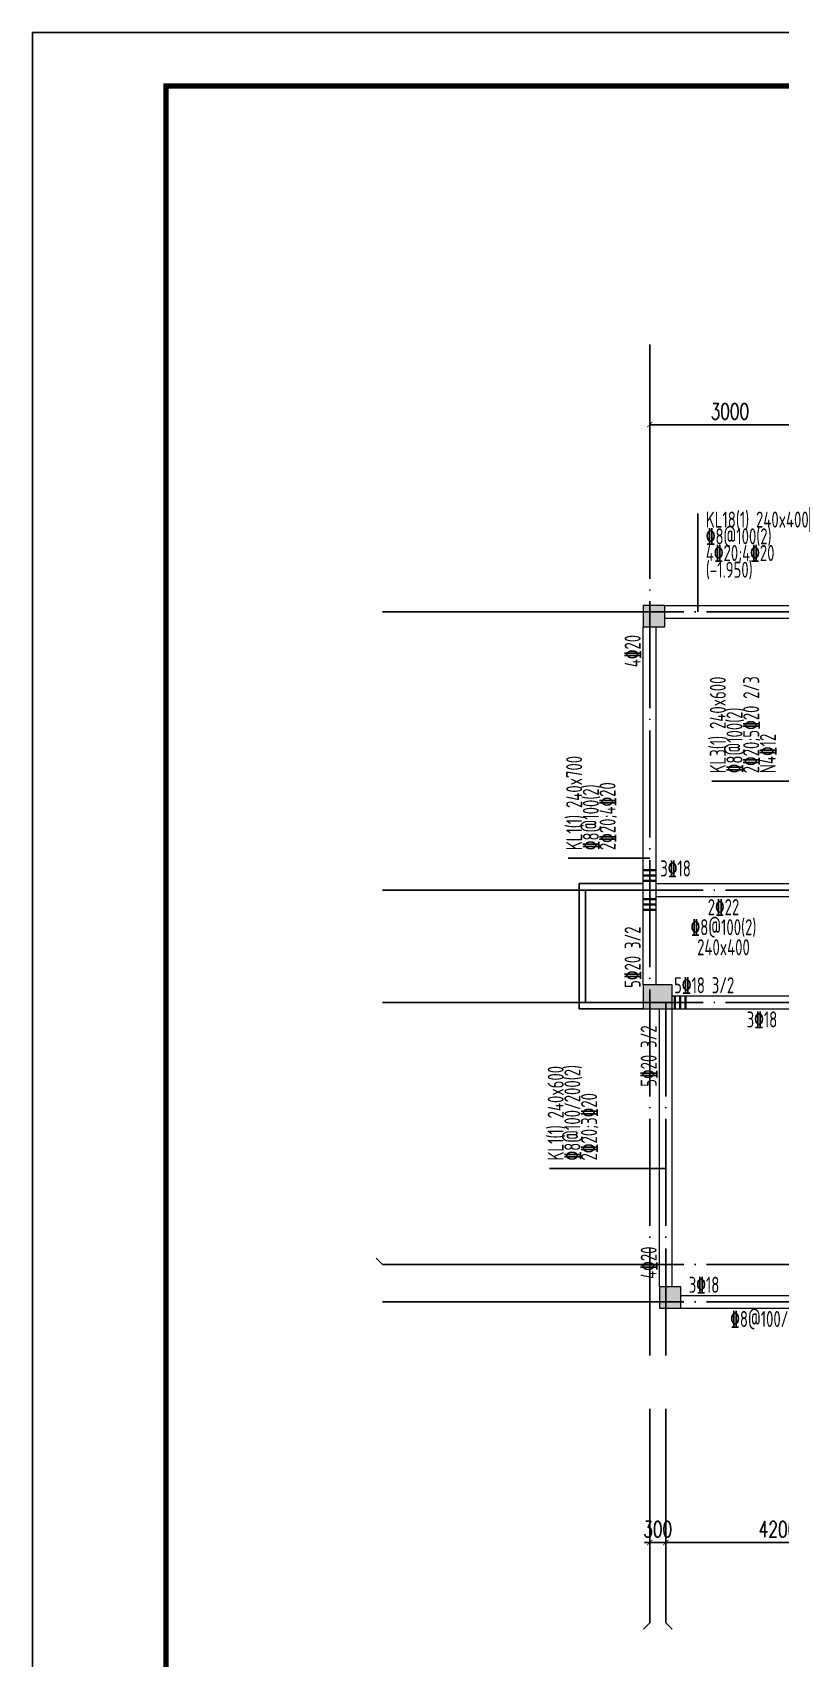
# Model space of a CAD drawing. Extents: x -638872 to -278819, y -139534 to 213996.
# Drawn here: x -533145 to -519150, y -33991 to -3591 of the extents above; entities that cross this region are included whole.
import ezdxf
from ezdxf.enums import TextEntityAlignment as Align

# ---------------------------------------------------------------- set-up
doc = ezdxf.new("R2010")
doc.units = 0
doc.header["$LTSCALE"] = 1000
doc.header["$MEASUREMENT"] = 0
doc.linetypes.add('DOTE', pattern=[2.42, 2, -0.2, 0.02, -0.2])
doc.linetypes.add('线型3', pattern=[500, 300, -200])
doc.layers.get('0').update_dxf_attribs({"linetype": 'CONTINUOUS'})
doc.layers.get('Defpoints').update_dxf_attribs({"linetype": 'CONTINUOUS'})
for name, color, linetype in [('AXIS', 171, 'CONTINUOUS'), ('DOTE', 14, 'DOTE'), ('TK', 4, 'CONTINUOUS'), ('室外线条', 151, 'CONTINUOUS')]:
    doc.layers.add(name, color=color, linetype=linetype)
for name, color, linetype, lineweight in [('COLU', 7, 'CONTINUOUS', 0), ('COLU_HATCH', 251, 'CONTINUOUS', 0), ('梁', 4, 'CONTINUOUS', 18), ('梁原位标注', 7, 'CONTINUOUS', 25), ('梁原位标注竖向', 7, 'CONTINUOUS', 25), ('梁虚线', 134, '线型3', 18), ('梁集中标注', 2, 'CONTINUOUS', 25), ('梁集中标注竖向', 2, 'CONTINUOUS', 25), ('次梁箍筋', 1, 'CONTINUOUS', 40)]:
    doc.layers.add(name, color=color, linetype=linetype, lineweight=lineweight)
doc.styles.add('_TCH_DIM_T3', font='SIMPLEX', dxfattribs={"width": 0.705882, "bigfont": 'GBCBIG'})
doc.styles.add('FromPkpm', font='Pkpmeng', dxfattribs={"width": 0.7, "bigfont": 'hztxt'})
doc.dimstyles.new('_TCH_ARCH&&100', dxfattribs={"dimtxt": 297.5, "dimasz": 100, "dimexe": 250, "dimexo": 300, "dimgap": 100, "dimtad": 1, "dimdec": 0, "dimzin": 0, "dimdsep": 46, "dimtxsty": '_TCH_DIM_T3', "dimblk": 'ARCHTICK', "dimcen": 0.09, "dimclrt": 7, "dimazin": 2, "dimtfac": 1, "dimtdec": 0, "dimtix": 1, "dimtmove": 2, "dimatfit": 3, "dimfxl": 0, "dimtolj": 1, "dimtzin": 0, "dimarcsym": 0})

# ---------------------------------------------------------------- blocks, each defined once
blk = doc.blocks.new('GeYuanFrame_84081615', base_point=(18.76, 4.34))
at = {"layer": 'TK'}
blk.add_line((43.76, 414.34), (751.76, 414.34), dxfattribs=at)
blk.add_lwpolyline([(18.76, 424.34), (761.76, 424.34), (761.76, 4.34), (18.76, 4.34), (18.76, 424.34)], dxfattribs=at)
at = {"layer": 'TK', "const_width": 1}
blk.add_lwpolyline([(751.76, 414.34), (43.76, 414.34), (43.76, 14.34), (751.76, 14.34)], close=True, dxfattribs=at)
blk = doc.blocks.new('_ArchTick')
at = {"color": 0, "linetype": 'ByBlock', "const_width": 0.15}
blk.add_lwpolyline([(-0.5, -0.5), (0.5, 0.5)], dxfattribs=at)
blk = doc.blocks.new('*D729')
at = {"layer": 'AXIS', "color": 0, "lineweight": -2}
for p, q in [((-521597, -29623), (-521597, -32073)), ((-521297, -29623), (-521297, -32073)), ((-521597, -31823), (-521697, -31823)), ((-521597, -31823), (-521297, -31823)), ((-521297, -31823), (-521197, -31823))]:
    blk.add_line(p, q, dxfattribs=at)
at = {"layer": 'Defpoints', "color": 0}
for p in [(-521597, -29323), (-521297, -29323), (-521297, -31823)]:
    blk.add_point(p, dxfattribs=at)
at = {"layer": 'AXIS', "color": 0, "lineweight": -2, "xscale": 100, "yscale": 100, "zscale": 100}
blk.add_blockref('_ArchTick', (-521597, -31823), dxfattribs=at)
at = {"layer": 'AXIS', "color": 0, "lineweight": -2, "xscale": 100, "yscale": 100, "zscale": 100, "rotation": 180}
blk.add_blockref('_ArchTick', (-521297, -31823), dxfattribs=at)
at = {"layer": 'AXIS', "color": 7, "insert": (-521447, -31575), "char_height": 297.5, "attachment_point": 5, "style": '_TCH_DIM_T3'}
blk.add_mtext('\\A1;300', dxfattribs=at)
blk = doc.blocks.new('*D730')
at = {"layer": 'AXIS', "color": 0, "lineweight": -2}
for p, q in [((-521297, -29623), (-521297, -32073)), ((-517097, -29623), (-517097, -32073)), ((-521297, -31823), (-517097, -31823))]:
    blk.add_line(p, q, dxfattribs=at)
at = {"layer": 'Defpoints', "color": 0}
for p in [(-521297, -29323), (-517097, -29323), (-517097, -31823)]:
    blk.add_point(p, dxfattribs=at)
at = {"layer": 'AXIS', "color": 0, "lineweight": -2, "xscale": 100, "yscale": 100, "zscale": 100, "rotation": 180}
blk.add_blockref('_ArchTick', (-521297, -31823), dxfattribs=at)
at = {"layer": 'AXIS', "color": 0, "lineweight": -2, "xscale": 100, "yscale": 100, "zscale": 100}
blk.add_blockref('_ArchTick', (-517097, -31823), dxfattribs=at)
at = {"layer": 'AXIS', "color": 7, "insert": (-519197, -31575), "char_height": 297.5, "attachment_point": 5, "style": '_TCH_DIM_T3'}
blk.add_mtext('\\A1;4200', dxfattribs=at)
blk = doc.blocks.new('*D742')
at = {"layer": 'AXIS', "color": 0, "lineweight": -2}
for p, q in [((-521597, -13123), (-521597, -10673)), ((-521597, -10923), (-518597, -10923)), ((-518597, -13123), (-518597, -10673))]:
    blk.add_line(p, q, dxfattribs=at)
at = {"layer": 'Defpoints', "color": 0}
for p in [(-518597, -10923), (-521597, -13423), (-518597, -13423)]:
    blk.add_point(p, dxfattribs=at)
at = {"layer": 'AXIS', "color": 0, "lineweight": -2, "xscale": 100, "yscale": 100, "zscale": 100, "rotation": 180}
blk.add_blockref('_ArchTick', (-521597, -10923), dxfattribs=at)
at = {"layer": 'AXIS', "color": 0, "lineweight": -2, "xscale": 100, "yscale": 100, "zscale": 100}
blk.add_blockref('_ArchTick', (-518597, -10923), dxfattribs=at)
at = {"layer": 'AXIS', "color": 7, "insert": (-520097, -10675), "char_height": 297.5, "attachment_point": 5, "style": '_TCH_DIM_T3'}
blk.add_mtext('\\A1;3000', dxfattribs=at)

msp = doc.modelspace()

# ---------------------------------------------------------------- hatches: boundary and pattern name
at = {"layer": 'COLU_HATCH'}
for points in [[(-521316.73, -14703.44), (-521316.73, -14303.44), (-521716.73, -14303.44), (-521716.73, -14703.44)], [(-521176.73, -21843.44), (-521176.73, -21393.44), (-521716.73, -21393.44), (-521716.73, -21843.44)], [(-521016.73, -27443.44), (-521016.73, -27043.44), (-521416.73, -27043.44), (-521416.73, -27443.44)]]:
    msp.add_hatch(color=256, dxfattribs=at).paths.add_polyline_path(points)

# ---------------------------------------------------------------- linework, layer by layer
at = {"layer": 'AXIS'}
for p, q in [((-521596.73, -13423.44), (-521596.73, -9423.44)), ((-522596.73, -14423.44), (-526596.73, -14423.44)), ((-522596.73, -19623.44), (-526596.73, -19623.44)), ((-522596.73, -21723.44), (-526596.73, -21723.44)), ((-526713.89, -26506.28), (-526596.73, -26623.44)), ((-522596.73, -26623.44), (-526596.73, -26623.44)), ((-522596.73, -27323.44), (-526596.73, -27323.44)), ((-521596.73, -29323.44), (-521596.73, -33323.44)), ((-521296.73, -29323.44), (-521296.73, -33323.44)), ((-521713.89, -33440.6), (-521596.73, -33323.44)), ((-521179.57, -33440.6), (-521296.73, -33323.44))]:
    msp.add_line(p, q, dxfattribs=at)
at = {"layer": 'COLU'}
for points in [[(-521316.73, -14703.44), (-521316.73, -14303.44), (-521716.73, -14303.44), (-521716.73, -14703.44)], [(-521176.73, -21843.44), (-521176.73, -21393.44), (-521716.73, -21393.44), (-521716.73, -21843.44)], [(-521016.73, -27443.44), (-521016.73, -27043.44), (-521416.73, -27043.44), (-521416.73, -27443.44)]]:
    msp.add_lwpolyline(points, close=True, dxfattribs=at)
at = {"layer": 'DOTE', "color": 8, "linetype": 'DOTE'}
for p, q in [((-521596.73, -28323.44), (-521596.73, -13423.44)), ((-477396.73, -14423.44), (-522596.73, -14423.44)), ((-522596.73, -19623.44), (-477396.73, -19623.44)), ((-522596.73, -21723.44), (-477396.73, -21723.44)), ((-521296.73, -28323.44), (-521296.73, -21723.44)), ((-477396.73, -26623.44), (-522596.73, -26623.44)), ((-477396.73, -27323.44), (-522596.73, -27323.44))]:
    msp.add_line(p, q, dxfattribs=at)
at = {"layer": '室外线条'}
for points in [[(-521716.73, -21843.44), (-522916.73, -21843.44), (-522916.73, -19503.44), (-521716.73, -19503.44)], [(-521716.73, -21723.44), (-522796.73, -21723.44), (-522796.73, -19623.44), (-521716.73, -19623.44)]]:
    msp.add_lwpolyline(points, dxfattribs=at)
at = {"layer": '梁', "lineweight": 18, "ltscale": 1}
for p, q in [((-521316.73, -14303.44), (-518876.73, -14303.44)), ((-521316.73, -14543.44), (-518876.73, -14543.44)), ((-521716.73, -19623.44), (-521716.73, -14703.44)), ((-521476.73, -19623.44), (-521476.73, -14703.44)), ((-521716.73, -21393.44), (-521716.73, -19623.44)), ((-521476.73, -19503.44), (-518716.73, -19503.44)), ((-521416.73, -27043.44), (-521416.73, -21843.44)), ((-521016.73, -27443.44), (-517376.73, -27443.44))]:
    msp.add_line(p, q, dxfattribs=at)
at = {"layer": '梁虚线', "lineweight": 18, "ltscale": 1}
for p, q in [((-521476.73, -21393.44), (-521476.73, -19623.44)), ((-521476.73, -19743.44), (-518716.73, -19743.44)), ((-521176.73, -21603.44), (-517216.73, -21603.44)), ((-521176.73, -21843.44), (-517216.73, -21843.44)), ((-521176.73, -27043.44), (-521176.73, -21843.44)), ((-521016.73, -27203.44), (-517376.73, -27203.44))]:
    msp.add_line(p, q, dxfattribs=at)
at = {"layer": '梁集中标注', "linetype": 'Continuous', "lineweight": 25, "ltscale": 1}
msp.add_line((-520696.73, -14423.44), (-520696.73, -12584.69), dxfattribs=at)
at = {"layer": '梁集中标注竖向', "linetype": 'Continuous', "lineweight": 25, "ltscale": 1}
for p, q in [((-518596.73, -17590.78), (-520435.48, -17590.78)), ((-521596.73, -19028.1), (-523122.98, -19028.1)), ((-521296.73, -24829.78), (-523469.13, -24829.78))]:
    msp.add_line(p, q, dxfattribs=at)
at = {"layer": '次梁箍筋', "linetype": 'Continuous', "ltscale": 1, "const_width": 44.9}
for points in [[(-521716.73, -19253.44), (-521476.73, -19253.44)], [(-521716.73, -19353.44), (-521476.73, -19353.44)], [(-521716.73, -19453.44), (-521476.73, -19453.44)], [(-521716.73, -19793.44), (-521476.73, -19793.44)], [(-521716.73, -19893.44), (-521476.73, -19893.44)], [(-521716.73, -19993.44), (-521476.73, -19993.44)], [(-521126.73, -21603.44), (-521126.73, -21843.44)], [(-521026.73, -21603.44), (-521026.73, -21843.44)], [(-520926.73, -21603.44), (-520926.73, -21843.44)]]:
    msp.add_lwpolyline(points, dxfattribs=at)

# ---------------------------------------------------------------- block references
at = {"layer": 'COLU_HATCH', "xscale": 100, "yscale": 100, "zscale": 100}
msp.add_blockref('GeYuanFrame_84081615', (-533145.38, -45590.96), dxfattribs=at)

# ---------------------------------------------------------------- texts
at = {"layer": '梁原位标注', "lineweight": 25, "style": 'FromPkpm', "width": 0.7}
for s, p in [('3\x8418', (-521399.77, -19369.6)), ('5\x8418 3/2', (-521141.59, -21553.44)), ('3\x8418', (-520866.73, -27153.44))]:
    msp.add_text(s, height=300, dxfattribs=at).set_placement(p)
for s, p in [('2\x8422', (-520216.73, -19793.44)), ('\x848@100(2)', (-520216.73, -20168.44)), ('240x400', (-520216.73, -20543.44)), ('3\x8418', (-519496.73, -21893.44)), ('\x848@100/200(2)', (-519196.73, -27493.44))]:
    msp.add_text(s, height=300, dxfattribs=at).set_placement(p, align=Align.TOP_CENTER)
at = {"layer": '梁原位标注竖向', "lineweight": 25, "style": 'FromPkpm', "width": 0.7}
for s, p in [('4\x8420', (-521766.73, -14853.44)), ('5\x8420 3/2', (-521466.73, -22153.44))]:
    msp.add_text(s, height=300, rotation=90, dxfattribs=at).set_placement(p, align=Align.RIGHT)
for s, p in [('5\x8420 3/2', (-521766.73, -21453.44)), ('4\x8420', (-521466.73, -26893.44))]:
    msp.add_text(s, height=300, rotation=90, dxfattribs=at).set_placement(p)
at = {"layer": '梁集中标注', "lineweight": 25, "style": 'FromPkpm', "width": 0.7}
for s, p in [('KL18(1) 240x400', (-520546.73, -12847.19)), ('\x848@100(2)', (-520546.73, -13159.69)), ('4\x8420;4\x8420', (-520546.73, -13472.19)), ('(-1.950)', (-520546.73, -13784.69))]:
    msp.add_text(s, height=300, dxfattribs=at).set_placement(p)
at = {"layer": '梁集中标注竖向', "lineweight": 25, "style": 'FromPkpm', "width": 0.7}
for s, p in [('KL3(1) 240x600', (-520172.98, -17440.78)), ('2\x8420;5\x8420 2/3', (-519547.98, -17440.78)), ('\x848@100(2)', (-519860.48, -17440.78)), ('N4\x8412', (-519235.48, -17440.78)), ('KL1(1) 240x700', (-522860.48, -18878.1)), ('2\x8420;4\x8420', (-522235.48, -18878.1)), ('\x848@100(2)', (-522547.98, -18878.1)), ('KL1(1) 240x600', (-523206.63, -24679.78)), ('\x848@100/200(2)', (-522894.13, -24679.78)), ('2\x8420;3\x8420', (-522581.63, -24679.78))]:
    msp.add_text(s, height=300, rotation=90, dxfattribs=at).set_placement(p)

# ---------------------------------------------------------------- dimensions: what is measured, and where the dimension line sits
at = {"layer": 'AXIS'}
for p1, p2, distance, text, picture, middle in [((-521596.73, -13423.44), (-518596.73, -13423.44), 2500, '3000', '*D742', (-520096.73, -10674.69)), ((-521596.73, -29323.44), (-521296.73, -29323.44), -2500, '300', '*D729', (-521446.73, -31574.69)), ((-521296.73, -29323.44), (-517096.73, -29323.44), -2500, '4200', '*D730', (-519196.73, -31574.69))]:
    dim = msp.add_aligned_dim(p1=p1, p2=p2, distance=distance, text=text, dimstyle='_TCH_ARCH&&100', dxfattribs=at)
    dim.commit()
    dim.dimension.update_dxf_attribs({"geometry": picture, "text_midpoint": middle})

doc.saveas('drawing.dxf')
